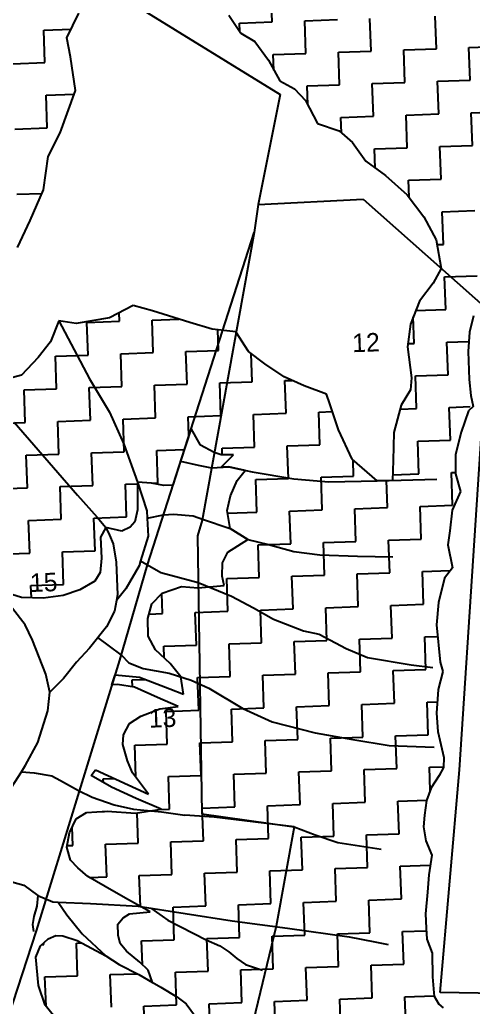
# Model space of a CAD drawing. Header units: metres. Extents: x 267220 to 268866, y 2134324 to 2136627.
# Drawn here: x 268185.8 to 268396.2, y 2135237.1 to 2135695.4 of the extents above; entities that cross this region are included whole.
import ezdxf

# ---------------------------------------------------------------- set-up
doc = ezdxf.new("R2010")
doc.units = ezdxf.units.M
for name, color, linetype in [('LINE_WATER', 4, 'Continuous'), ('POLY_HATCH', 12, 'Continuous'), ('POLY_PARCEL', 6, 'Continuous'), ('TEXT_PARCEL', 7, 'Continuous')]:
    doc.layers.add(name, color=color, linetype=linetype)
doc.styles.add('TEXT_MAP', font='')
doc.styles.get('TEXT_MAP').set_extended_font_data('Kruti Dev 050')

msp = doc.modelspace()

# ---------------------------------------------------------------- linework, layer by layer
at = {"layer": 'LINE_WATER'}
for p, q in [((268203.93, 2135555.72), (268218.07, 2135528.75)), ((268218.07, 2135528.75), (268227.48, 2135513.19)), ((268227.48, 2135513.19), (268234.14, 2135498.44)), ((268183.15, 2135508.58), (268212.52, 2135474.67)), ((268234.14, 2135498.44), (268240.46, 2135480.73)), ((268260.45, 2135490.53), (268268.52, 2135488.69)), ((268268.52, 2135488.69), (268274.78, 2135487.42)), ((268274.78, 2135487.42), (268282.74, 2135487.88)), ((268282.74, 2135487.88), (268287.73, 2135486.74)), ((268287.73, 2135486.74), (268293.71, 2135485.64)), ((268293.71, 2135485.64), (268312.96, 2135482.37)), ((268240.46, 2135480.73), (268244.79, 2135467.49)), ((268312.96, 2135482.37), (268329.18, 2135480.97)), ((268329.18, 2135480.97), (268351.6, 2135481.44)), ((268351.6, 2135481.44), (268379.3, 2135482.1)), ((268212.52, 2135474.67), (268221.78, 2135464.48)), ((268244.79, 2135467.49), (268244.98, 2135464.09)), ((268244.98, 2135464.09), (268252.49, 2135465.65)), ((268252.49, 2135465.65), (268257.07, 2135465.89)), ((268257.07, 2135465.89), (268266.19, 2135465.09)), ((268266.19, 2135465.09), (268270.63, 2135463.61)), ((268221.78, 2135464.48), (268225.65, 2135459.73)), ((268244.98, 2135464.09), (268245.44, 2135455.71)), ((268270.63, 2135463.61), (268283.43, 2135459.34)), ((268225.65, 2135459.73), (268227.41, 2135456.24)), ((268227.41, 2135456.24), (268229.18, 2135452.15)), ((268245.44, 2135455.71), (268241.88, 2135444.26)), ((268283.43, 2135459.34), (268291.57, 2135454.19)), ((268229.18, 2135452.15), (268230.53, 2135443.61)), ((268291.57, 2135454.19), (268301.19, 2135451.8)), ((268301.19, 2135451.8), (268312.9, 2135448.59)), ((268312.9, 2135448.59), (268324.99, 2135446.98)), ((268324.99, 2135446.98), (268342.5, 2135446.47)), ((268342.5, 2135446.47), (268358.87, 2135446.15)), ((268230.53, 2135443.61), (268231.07, 2135428.44)), ((268241.16, 2135441.93), (268234.95, 2135431.26)), ((268241.88, 2135444.26), (268241.16, 2135441.93)), ((268241.88, 2135444.26), (268251.22, 2135438.89)), ((268251.22, 2135438.89), (268268.58, 2135434.26)), ((268268.58, 2135434.26), (268284.11, 2135427.81)), ((268234.95, 2135431.26), (268230.61, 2135425.9)), ((268231.07, 2135428.44), (268230.61, 2135425.9)), ((268230.61, 2135425.9), (268229.71, 2135420.84)), ((268284.11, 2135427.81), (268294.29, 2135422.49)), ((268188.24, 2135414.53), (268182.34, 2135422.17)), ((268229.71, 2135420.84), (268225.97, 2135413.6)), ((268294.29, 2135422.49), (268303.57, 2135417.15)), ((268191.76, 2135407.4), (268188.24, 2135414.53)), ((268303.57, 2135417.15), (268317.39, 2135411.74)), ((268225.97, 2135413.6), (268218.17, 2135403.69)), ((268317.39, 2135411.74), (268324.72, 2135410.19)), ((268324.72, 2135410.19), (268337.22, 2135403.59)), ((268197.81, 2135391.69), (268191.76, 2135407.4)), ((268232.87, 2135400.58), (268222.07, 2135408.64)), ((268218.17, 2135403.69), (268212.17, 2135397.25)), ((268232.87, 2135400.58), (268236.36, 2135396.94)), ((268337.22, 2135403.59), (268347.14, 2135399.41)), ((268212.17, 2135397.25), (268206.15, 2135389.71)), ((268236.36, 2135396.94), (268243.04, 2135394.23)), ((268347.14, 2135399.41), (268367.48, 2135396.05)), ((268367.48, 2135396.05), (268377.52, 2135394.82)), ((268199.74, 2135383.32), (268197.81, 2135391.69)), ((268243.04, 2135394.23), (268255.16, 2135392.16)), ((268255.16, 2135392.16), (268265.27, 2135388.89)), ((268206.15, 2135389.71), (268199.74, 2135383.32)), ((268265.27, 2135388.89), (268273.58, 2135385.1)), ((268198.86, 2135374.69), (268199.74, 2135383.32)), ((268273.58, 2135385.1), (268289.37, 2135375.68)), ((268194.2, 2135360.01), (268198.86, 2135374.69)), ((268289.37, 2135375.68), (268302.99, 2135369.58)), ((268302.99, 2135369.58), (268322.94, 2135364.39)), ((268322.94, 2135364.39), (268340.31, 2135361.38)), ((268188.5, 2135349.36), (268194.2, 2135360.01)), ((268340.31, 2135361.38), (268357.22, 2135358.57)), ((268357.22, 2135358.57), (268378.15, 2135357.73)), ((268175.43, 2135329.34), (268186.53, 2135346.34)), ((268186.53, 2135346.34), (268188.5, 2135349.36)), ((268186.53, 2135346.34), (268192.48, 2135345.8)), ((268192.48, 2135345.8), (268200.7, 2135344.51)), ((268200.7, 2135344.51), (268204.64, 2135342.38)), ((268204.64, 2135342.38), (268213.01, 2135337.68)), ((268213.01, 2135337.68), (268219.46, 2135334.51)), ((268219.46, 2135334.51), (268229.58, 2135331.01)), ((268229.58, 2135331.01), (268238.51, 2135329.06)), ((268238.51, 2135329.06), (268251.51, 2135327.71)), ((268251.51, 2135327.71), (268262.46, 2135326.28)), ((268275.98, 2135325.3), (268262.46, 2135326.28)), ((268313.06, 2135320.78), (268275.98, 2135325.3)), ((268313.06, 2135320.78), (268322.84, 2135317.08)), ((268322.84, 2135317.08), (268333.41, 2135313.6)), ((268333.41, 2135313.6), (268353.52, 2135310.46)), ((268178.22, 2135296.29), (268187.63, 2135293.68)), ((268187.63, 2135293.68), (268194.16, 2135288.92)), ((268194.16, 2135288.92), (268193.71, 2135283.91)), ((268194.16, 2135288.92), (268201.08, 2135285.99)), ((268201.08, 2135285.99), (268203.61, 2135285.88)), ((268203.61, 2135285.88), (268218.6, 2135285.25)), ((268203.61, 2135285.88), (268207.68, 2135279.96)), ((268193.71, 2135283.91), (268192.24, 2135279.18)), ((268218.6, 2135285.25), (268240.68, 2135284)), ((268240.68, 2135284), (268284.31, 2135277.15)), ((268246.68, 2135283.05), (268254.48, 2135277.54)), ((268192.24, 2135279.18), (268191.67, 2135275.41)), ((268207.68, 2135279.96), (268214.79, 2135271.08)), ((268254.48, 2135277.54), (268272.32, 2135268.33)), ((268284.31, 2135277.15), (268310.11, 2135273.76)), ((268191.67, 2135275.41), (268192.19, 2135272.17)), ((268310.11, 2135273.76), (268338.65, 2135269.79)), ((268214.79, 2135271.08), (268225.7, 2135260.93)), ((268272.32, 2135268.33), (268278.62, 2135265.63)), ((268338.65, 2135269.79), (268350.54, 2135267.49)), ((268350.54, 2135267.49), (268356.72, 2135266.23)), ((268278.62, 2135265.63), (268282.74, 2135262.86)), ((268225.7, 2135260.93), (268231.93, 2135256.94)), ((268282.74, 2135262.86), (268286.5, 2135259.71)), ((268286.5, 2135259.71), (268290.61, 2135256.94)), ((268231.93, 2135256.94), (268241, 2135252.34)), ((268290.61, 2135256.94), (268298.37, 2135254.3)), ((268241, 2135252.34), (268251.29, 2135246.39)), ((268251.29, 2135246.39), (268258.71, 2135241.97)), ((268258.71, 2135241.97), (268263.05, 2135238.61)), ((268263.05, 2135238.61), (268268.97, 2135230.39))]:
    msp.add_line(p, q, dxfattribs=at)
at = {"layer": 'POLY_HATCH', "linetype": 'Continuous'}
for p, q in [((268302.89, 2135694.4), (268302.35, 2135709.54)), ((268287.75, 2135693.86), (268302.89, 2135694.4)), ((268287.89, 2135690), (268287.75, 2135693.86)), ((268318.02, 2135694.95), (268333.16, 2135695.49)), ((268318.56, 2135679.81), (268318.02, 2135694.95)), ((268348.84, 2135680.89), (268348.3, 2135696.03)), ((268379.11, 2135681.97), (268378.57, 2135697.11)), ((268196.93, 2135690.62), (268209.58, 2135691.07)), ((268197.47, 2135675.48), (268196.93, 2135690.62)), ((268333.7, 2135680.35), (268348.84, 2135680.89)), ((268334.24, 2135665.21), (268333.7, 2135680.35)), ((268363.97, 2135681.43), (268379.11, 2135681.97)), ((268364.52, 2135666.3), (268363.97, 2135681.43)), ((268394.25, 2135682.51), (268409.38, 2135683.05)), ((268394.79, 2135667.38), (268394.25, 2135682.51)), ((268182.34, 2135674.94), (268197.47, 2135675.48)), ((268303.43, 2135679.27), (268318.56, 2135679.81)), ((268303.69, 2135672.06), (268303.43, 2135679.27)), ((268349.38, 2135665.75), (268364.52, 2135666.3)), ((268379.65, 2135666.84), (268394.79, 2135667.38)), ((268380.19, 2135651.7), (268379.65, 2135666.84)), ((268319.11, 2135664.67), (268334.24, 2135665.21)), ((268319.42, 2135655.96), (268319.11, 2135664.67)), ((268349.92, 2135650.62), (268349.38, 2135665.75)), ((268198.01, 2135660.34), (268211.01, 2135660.81)), ((268198.55, 2135645.21), (268198.01, 2135660.34)), ((268395.33, 2135652.24), (268410.47, 2135652.78)), ((268334.78, 2135650.08), (268349.92, 2135650.62)), ((268335.04, 2135642.84), (268334.78, 2135650.08)), ((268365.06, 2135651.16), (268380.19, 2135651.7)), ((268365.6, 2135636.02), (268365.06, 2135651.16)), ((268395.87, 2135637.1), (268395.33, 2135652.24)), ((268183.42, 2135644.67), (268198.55, 2135645.21)), ((268350.46, 2135635.48), (268365.6, 2135636.02)), ((268350.78, 2135626.58), (268350.46, 2135635.48)), ((268380.73, 2135636.56), (268395.87, 2135637.1)), ((268381.27, 2135621.43), (268380.73, 2135636.56)), ((268366.14, 2135620.89), (268381.27, 2135621.43)), ((268366.42, 2135613.1), (268366.14, 2135620.89)), ((268184.5, 2135614.39), (268196.02, 2135614.81)), ((268381.82, 2135606.29), (268396.95, 2135606.83)), ((268382.36, 2135591.15), (268381.82, 2135606.29)), ((268379.4, 2135591.05), (268382.36, 2135591.15)), ((268382.9, 2135576.02), (268398.03, 2135576.56)), ((268383.44, 2135560.88), (268382.9, 2135576.02)), ((268369.5, 2135560.38), (268383.44, 2135560.88)), ((268232.07, 2135555.47), (268231.93, 2135559.38)), ((268247.21, 2135556.01), (268259.59, 2135556.45)), ((268368.84, 2135545.2), (268368.4, 2135557.57)), ((268216.94, 2135554.93), (268232.07, 2135555.47)), ((268217.48, 2135539.79), (268216.94, 2135554.93)), ((268247.75, 2135540.88), (268247.21, 2135556.01)), ((268278.02, 2135541.96), (268277.68, 2135551.46)), ((268365.88, 2135545.1), (268368.84, 2135545.2)), ((268383.98, 2135545.74), (268394.2, 2135546.11)), ((268384.52, 2135530.61), (268383.98, 2135545.74)), ((268202.34, 2135539.25), (268217.48, 2135539.79)), ((268202.88, 2135524.12), (268202.34, 2135539.25)), ((268232.61, 2135540.33), (268247.75, 2135540.88)), ((268233.16, 2135525.2), (268232.61, 2135540.33)), ((268262.89, 2135541.42), (268278.02, 2135541.96)), ((268263.43, 2135526.28), (268262.89, 2135541.42)), ((268293.7, 2135527.36), (268293.23, 2135540.46)), ((268369.38, 2135530.07), (268384.52, 2135530.61)), ((268369.92, 2135514.93), (268369.38, 2135530.07)), ((268218.02, 2135524.66), (268233.16, 2135525.2)), ((268218.56, 2135509.52), (268218.02, 2135524.66)), ((268248.29, 2135525.74), (268263.43, 2135526.28)), ((268248.83, 2135510.6), (268248.29, 2135525.74)), ((268278.56, 2135526.82), (268293.7, 2135527.36)), ((268279.11, 2135511.68), (268278.56, 2135526.82)), ((268308.84, 2135527.9), (268312.27, 2135528.03)), ((268309.38, 2135512.77), (268308.84, 2135527.9)), ((268187.75, 2135523.58), (268202.88, 2135524.12)), ((268188.29, 2135508.44), (268187.75, 2135523.58)), ((268385.06, 2135515.47), (268394.78, 2135515.82)), ((268385.6, 2135500.33), (268385.06, 2135515.47)), ((268233.7, 2135510.06), (268248.83, 2135510.6)), ((268263.97, 2135511.14), (268279.11, 2135511.68)), ((268264.28, 2135502.49), (268263.97, 2135511.14)), ((268294.24, 2135512.23), (268309.38, 2135512.77)), ((268294.78, 2135497.09), (268294.24, 2135512.23)), ((268324.52, 2135513.31), (268330.88, 2135513.53)), ((268325.06, 2135498.17), (268324.52, 2135513.31)), ((268362.27, 2135514.66), (268369.92, 2135514.93)), ((268173.15, 2135507.9), (268188.29, 2135508.44)), ((268203.42, 2135508.98), (268218.56, 2135509.52)), ((268203.96, 2135493.84), (268203.42, 2135508.98)), ((268234.24, 2135494.92), (268233.7, 2135510.06)), ((268279.65, 2135496.55), (268294.78, 2135497.09)), ((268309.92, 2135497.63), (268325.06, 2135498.17)), ((268310.46, 2135482.49), (268309.92, 2135497.63)), ((268370.47, 2135499.79), (268385.6, 2135500.33)), ((268371.01, 2135484.66), (268370.47, 2135499.79)), ((268188.83, 2135493.3), (268203.96, 2135493.84)), ((268189.37, 2135478.17), (268188.83, 2135493.3)), ((268219.1, 2135494.38), (268234.24, 2135494.92)), ((268219.64, 2135479.25), (268219.1, 2135494.38)), ((268249.37, 2135495.47), (268262.18, 2135495.92)), ((268249.91, 2135480.33), (268249.37, 2135495.47)), ((268279.75, 2135493.52), (268279.65, 2135496.55)), ((268340.73, 2135483.58), (268340.46, 2135491.21)), ((268325.6, 2135483.03), (268340.73, 2135483.58)), ((268326.14, 2135467.9), (268325.6, 2135483.03)), ((268358.85, 2135484.22), (268371.01, 2135484.66)), ((268386.14, 2135485.2), (268388.02, 2135485.27)), ((268386.68, 2135470.06), (268386.14, 2135485.2)), ((268204.51, 2135478.71), (268219.64, 2135479.25)), ((268205.05, 2135463.57), (268204.51, 2135478.71)), ((268234.78, 2135479.79), (268240.46, 2135479.99)), ((268235.32, 2135464.65), (268234.78, 2135479.79)), ((268247.52, 2135480.24), (268249.91, 2135480.33)), ((268295.32, 2135481.95), (268310.46, 2135482.49)), ((268295.87, 2135466.82), (268295.32, 2135481.95)), ((268356.41, 2135468.98), (268355.96, 2135481.54)), ((268174.23, 2135477.62), (268189.37, 2135478.17)), ((268371.55, 2135469.52), (268386.68, 2135470.06)), ((268372.09, 2135454.38), (268371.55, 2135469.52)), ((268220.18, 2135464.11), (268235.32, 2135464.65)), ((268282.26, 2135466.33), (268295.87, 2135466.82)), ((268311, 2135467.36), (268326.14, 2135467.9)), ((268311.54, 2135452.22), (268311, 2135467.36)), ((268341.27, 2135468.44), (268356.41, 2135468.98)), ((268341.82, 2135453.3), (268341.27, 2135468.44)), ((268189.91, 2135463.03), (268205.05, 2135463.57)), ((268190.45, 2135447.89), (268189.91, 2135463.03)), ((268220.72, 2135448.97), (268220.18, 2135464.11)), ((268296.41, 2135451.68), (268311.54, 2135452.22)), ((268296.95, 2135436.54), (268296.41, 2135451.68)), ((268326.68, 2135452.76), (268341.82, 2135453.3)), ((268327.22, 2135437.62), (268326.68, 2135452.76)), ((268356.95, 2135453.84), (268372.09, 2135454.38)), ((268357.49, 2135438.71), (268356.95, 2135453.84)), ((268175.31, 2135447.35), (268190.45, 2135447.89)), ((268205.59, 2135448.43), (268220.72, 2135448.97)), ((268206.13, 2135433.3), (268205.59, 2135448.43)), ((268312.08, 2135437.08), (268327.22, 2135437.62)), ((268312.62, 2135421.95), (268312.08, 2135437.08)), ((268342.36, 2135438.17), (268357.49, 2135438.71)), ((268342.9, 2135423.03), (268342.36, 2135438.17)), ((268372.63, 2135439.25), (268385.59, 2135439.71)), ((268373.17, 2135424.11), (268372.63, 2135439.25)), ((268190.99, 2135432.76), (268206.13, 2135433.3)), ((268191.19, 2135427.09), (268190.99, 2135432.76)), ((268281.81, 2135436), (268296.95, 2135436.54)), ((268282.35, 2135420.87), (268281.81, 2135436)), ((268252.08, 2135419.78), (268251.75, 2135429.07)), ((268358.03, 2135423.57), (268373.17, 2135424.11)), ((268358.57, 2135408.43), (268358.03, 2135423.57)), ((268245.84, 2135419.56), (268252.08, 2135419.78)), ((268267.21, 2135420.32), (268282.35, 2135420.87)), ((268267.76, 2135405.19), (268267.21, 2135420.32)), ((268297.49, 2135421.41), (268312.62, 2135421.95)), ((268298.03, 2135406.27), (268297.49, 2135421.41)), ((268327.76, 2135422.49), (268342.9, 2135423.03)), ((268328.3, 2135407.35), (268327.76, 2135422.49)), ((268252.62, 2135404.65), (268267.76, 2135405.19)), ((268282.89, 2135405.73), (268298.03, 2135406.27)), ((268283.43, 2135390.59), (268282.89, 2135405.73)), ((268313.17, 2135406.81), (268328.3, 2135407.35)), ((268313.71, 2135391.67), (268313.17, 2135406.81)), ((268343.44, 2135407.89), (268358.57, 2135408.43)), ((268343.98, 2135392.76), (268343.44, 2135407.89)), ((268373.71, 2135408.97), (268379.69, 2135409.19)), ((268374.25, 2135393.84), (268373.71, 2135408.97)), ((268252.81, 2135399.21), (268252.62, 2135404.65)), ((268298.57, 2135391.13), (268313.71, 2135391.67)), ((268328.84, 2135392.22), (268343.98, 2135392.76)), ((268329.38, 2135377.08), (268328.84, 2135392.22)), ((268359.12, 2135393.3), (268374.25, 2135393.84)), ((268359.66, 2135378.16), (268359.12, 2135393.3)), ((268238.02, 2135388.97), (268244.11, 2135389.19)), ((268238.14, 2135385.74), (268238.02, 2135388.97)), ((268268.3, 2135390.05), (268283.43, 2135390.59)), ((268268.84, 2135374.91), (268268.3, 2135390.05)), ((268299.11, 2135376), (268298.57, 2135391.13)), ((268344.52, 2135377.62), (268359.66, 2135378.16)), ((268345.06, 2135362.48), (268344.52, 2135377.62)), ((268374.79, 2135378.7), (268379.56, 2135378.87)), ((268375.33, 2135363.56), (268374.79, 2135378.7)), ((268253.7, 2135374.37), (268268.84, 2135374.91)), ((268254.24, 2135359.24), (268253.7, 2135374.37)), ((268283.97, 2135375.46), (268299.11, 2135376)), ((268284.52, 2135360.32), (268283.97, 2135375.46)), ((268314.25, 2135376.54), (268329.38, 2135377.08)), ((268314.79, 2135361.4), (268314.25, 2135376.54)), ((268239.11, 2135358.7), (268254.24, 2135359.24)), ((268269.38, 2135359.78), (268284.52, 2135360.32)), ((268269.92, 2135344.64), (268269.38, 2135359.78)), ((268299.65, 2135360.86), (268314.79, 2135361.4)), ((268300.19, 2135345.72), (268299.65, 2135360.86)), ((268329.92, 2135361.94), (268345.06, 2135362.48)), ((268330.47, 2135346.81), (268329.92, 2135361.94)), ((268360.2, 2135363.02), (268375.33, 2135363.56)), ((268360.74, 2135347.89), (268360.2, 2135363.02)), ((268239.63, 2135343.94), (268239.11, 2135358.7)), ((268285.06, 2135345.18), (268300.19, 2135345.72)), ((268315.33, 2135346.26), (268330.47, 2135346.81)), ((268315.87, 2135331.13), (268315.33, 2135346.26)), ((268345.6, 2135347.35), (268360.74, 2135347.89)), ((268346.14, 2135332.21), (268345.6, 2135347.35)), ((268375.88, 2135348.43), (268382.41, 2135348.66)), ((268376.26, 2135337.62), (268375.88, 2135348.43)), ((268224.51, 2135343.02), (268229.72, 2135343.21)), ((268224.57, 2135341.38), (268224.51, 2135343.02)), ((268254.78, 2135344.1), (268269.92, 2135344.64)), ((268255.32, 2135328.96), (268254.78, 2135344.1)), ((268285.6, 2135330.05), (268285.06, 2135345.18)), ((268331.01, 2135331.67), (268346.14, 2135332.21)), ((268331.55, 2135316.53), (268331.01, 2135331.67)), ((268361.28, 2135332.75), (268374.65, 2135333.23)), ((268361.82, 2135317.61), (268361.28, 2135332.75)), ((268221.51, 2135327.76), (268225.05, 2135327.88)), ((268225.05, 2135327.88), (268225.05, 2135327.96)), ((268240.73, 2135313.29), (268240.23, 2135327.33)), ((268250.41, 2135328.79), (268255.32, 2135328.96)), ((268270.46, 2135329.51), (268285.6, 2135330.05)), ((268271, 2135314.37), (268270.46, 2135329.51)), ((268300.73, 2135330.59), (268315.87, 2135331.13)), ((268301.27, 2135315.45), (268300.73, 2135330.59)), ((268210.46, 2135312.2), (268210.15, 2135320.66)), ((268255.87, 2135313.83), (268271, 2135314.37)), ((268256.41, 2135298.69), (268255.87, 2135313.83)), ((268286.14, 2135314.91), (268301.27, 2135315.45)), ((268286.68, 2135299.77), (268286.14, 2135314.91)), ((268316.41, 2135315.99), (268331.55, 2135316.53)), ((268316.95, 2135300.86), (268316.41, 2135315.99)), ((268346.68, 2135317.07), (268361.82, 2135317.61)), ((268347.23, 2135301.94), (268346.68, 2135317.07)), ((268207.82, 2135312.11), (268210.46, 2135312.2)), ((268225.59, 2135312.75), (268240.73, 2135313.29)), ((268226.13, 2135297.61), (268225.59, 2135312.75)), ((268271.54, 2135299.23), (268286.68, 2135299.77)), ((268301.82, 2135300.31), (268316.95, 2135300.86)), ((268302.36, 2135285.18), (268301.82, 2135300.31)), ((268332.09, 2135301.4), (268347.23, 2135301.94)), ((268332.63, 2135286.26), (268332.09, 2135301.4)), ((268362.36, 2135302.48), (268376.27, 2135302.98)), ((268362.9, 2135287.34), (268362.36, 2135302.48)), ((268218.07, 2135297.32), (268226.13, 2135297.61)), ((268241.27, 2135298.15), (268256.41, 2135298.69)), ((268241.78, 2135283.85), (268241.27, 2135298.15)), ((268272.08, 2135284.1), (268271.54, 2135299.23)), ((268317.49, 2135285.72), (268332.63, 2135286.26)), ((268347.77, 2135286.8), (268362.9, 2135287.34)), ((268348.31, 2135271.66), (268347.77, 2135286.8)), ((268256.95, 2135283.55), (268272.08, 2135284.1)), ((268257.49, 2135268.42), (268256.95, 2135283.55)), ((268287.22, 2135284.64), (268302.36, 2135285.18)), ((268287.76, 2135269.5), (268287.22, 2135284.64)), ((268318.03, 2135270.58), (268317.49, 2135285.72)), ((268363.44, 2135272.2), (268374.43, 2135272.6)), ((268363.98, 2135257.07), (268363.44, 2135272.2)), ((268242.35, 2135267.88), (268257.49, 2135268.42)), ((268242.74, 2135256.96), (268242.35, 2135267.88)), ((268272.62, 2135268.96), (268287.76, 2135269.5)), ((268273.17, 2135253.82), (268272.62, 2135268.96)), ((268302.9, 2135270.04), (268318.03, 2135270.58)), ((268303.44, 2135254.9), (268302.9, 2135270.04)), ((268333.17, 2135271.12), (268348.31, 2135271.66)), ((268333.71, 2135255.99), (268333.17, 2135271.12)), ((268196.09, 2135266.22), (268196.94, 2135266.25)), ((268196.94, 2135266.25), (268196.92, 2135267.01)), ((268212.08, 2135266.8), (268214.65, 2135266.89)), ((268212.62, 2135251.66), (268212.08, 2135266.8)), ((268258.03, 2135253.28), (268273.17, 2135253.82)), ((268288.3, 2135254.36), (268303.44, 2135254.9)), ((268288.84, 2135239.23), (268288.3, 2135254.36)), ((268318.58, 2135255.45), (268333.71, 2135255.99)), ((268319.12, 2135240.31), (268318.58, 2135255.45)), ((268348.85, 2135256.53), (268363.98, 2135257.07)), ((268349.39, 2135241.39), (268348.85, 2135256.53)), ((268197.48, 2135251.12), (268212.62, 2135251.66)), ((268197.97, 2135237.57), (268197.48, 2135251.12)), ((268227.76, 2135252.2), (268240.4, 2135252.65)), ((268228.3, 2135237.06), (268227.76, 2135252.2)), ((268258.57, 2135238.15), (268258.03, 2135253.28)), ((268303.98, 2135239.77), (268319.12, 2135240.31)), ((268334.25, 2135240.85), (268349.39, 2135241.39)), ((268334.79, 2135225.71), (268334.25, 2135240.85)), ((268364.53, 2135241.93), (268378.02, 2135242.41)), ((268365.07, 2135226.8), (268364.53, 2135241.93)), ((268243.43, 2135237.6), (268258.57, 2135238.15)), ((268243.97, 2135222.47), (268243.43, 2135237.6)), ((268273.71, 2135238.69), (268288.84, 2135239.23)), ((268274.25, 2135223.55), (268273.71, 2135238.69)), ((268304.52, 2135224.63), (268303.98, 2135239.77))]:
    msp.add_line(p, q, dxfattribs=at)
at = {"layer": 'POLY_HATCH'}
for p, q in [((268207.59, 2135686.98), (268213.16, 2135698.42)), ((268282.84, 2135697.46), (268288.41, 2135689.23)), ((268288.41, 2135689.23), (268294.88, 2135685.24)), ((268209.31, 2135678.26), (268207.59, 2135686.98)), ((268294.88, 2135685.24), (268301.16, 2135676.68)), ((268211.63, 2135662.53), (268209.31, 2135678.26)), ((268301.16, 2135676.68), (268306.43, 2135667.03)), ((268306.43, 2135667.03), (268313.23, 2135663.41)), ((268204.59, 2135642.96), (268211.63, 2135662.53)), ((268313.23, 2135663.41), (268318.35, 2135657.97)), ((268318.35, 2135657.97), (268324.01, 2135647.28)), ((268324.01, 2135647.28), (268333.97, 2135643.78)), ((268333.97, 2135643.78), (268340.14, 2135638.38)), ((268199.01, 2135631.87), (268204.59, 2135642.96)), ((268340.14, 2135638.38), (268346.42, 2135629.82)), ((268196.75, 2135616.5), (268199.01, 2135631.87)), ((268346.42, 2135629.82), (268355.45, 2135623.11)), ((268355.45, 2135623.11), (268365.61, 2135614.16)), ((268190.58, 2135602.23), (268196.75, 2135616.5)), ((268365.61, 2135614.16), (268373.36, 2135603.9)), ((268184.7, 2135589.72), (268190.58, 2135602.23)), ((268373.36, 2135603.9), (268379.02, 2135593.21)), ((268379.02, 2135593.21), (268381.36, 2135580.02)), ((268381.36, 2135580.02), (268377.63, 2135573.14)), ((268377.63, 2135573.14), (268371.24, 2135564.83)), ((268238.44, 2135562.72), (268227.4, 2135557.05)), ((268247.32, 2135560.22), (268238.44, 2135562.72)), ((268371.24, 2135564.83), (268367.06, 2135554.14)), ((268227.4, 2135557.05), (268212.02, 2135554.39)), ((268264.74, 2135554.87), (268247.32, 2135560.22)), ((268396.34, 2135558.04), (268394.46, 2135550.47)), ((268203.93, 2135555.72), (268200.03, 2135545.88)), ((268212.02, 2135554.39), (268203.93, 2135555.72)), ((268275.04, 2135551.73), (268264.74, 2135554.87)), ((268285.99, 2135550.61), (268275.04, 2135551.73)), ((268367.06, 2135554.14), (268365.68, 2135543.55)), ((268291.93, 2135541.44), (268285.99, 2135550.61)), ((268394.46, 2135550.47), (268393.93, 2135541.45)), ((268200.03, 2135545.88), (268194.31, 2135538.65)), ((268365.68, 2135543.55), (268367.6, 2135529.21)), ((268194.31, 2135538.65), (268186.52, 2135530.47)), ((268299.52, 2135535.74), (268291.93, 2135541.44)), ((268393.93, 2135541.45), (268394.39, 2135528.4)), ((268308.52, 2135529.73), (268299.52, 2135535.74)), ((268186.52, 2135530.47), (268176.07, 2135527.64)), ((268317.81, 2135525.5), (268308.52, 2135529.73)), ((268367.6, 2135529.21), (268367.09, 2135523.57)), ((268328.14, 2135521.65), (268317.81, 2135525.5)), ((268394.39, 2135528.4), (268395.09, 2135520.93)), ((268329.71, 2135517.14), (268328.14, 2135521.65)), ((268367.09, 2135523.57), (268362.78, 2135516.57)), ((268395.09, 2135520.93), (268396.13, 2135515.82)), ((268333.66, 2135504.99), (268329.71, 2135517.14)), ((268362.78, 2135516.57), (268359.36, 2135503.8)), ((268396.13, 2135515.82), (268394.06, 2135513.82)), ((268394.06, 2135513.82), (268390.55, 2135504.05)), ((268265.3, 2135505.67), (268260.45, 2135490.53)), ((268269.6, 2135497.89), (268265.3, 2135505.67)), ((268340.12, 2135491.51), (268333.66, 2135504.99)), ((268359.36, 2135503.8), (268359.13, 2135490.79)), ((268390.55, 2135504.05), (268387.92, 2135493.67)), ((268276.04, 2135494.52), (268269.6, 2135497.89)), ((268279.19, 2135493.52), (268276.04, 2135494.52)), ((268284.98, 2135493.51), (268279.19, 2135493.52)), ((268279.19, 2135487.68), (268284.98, 2135493.51)), ((268387.92, 2135493.67), (268388.03, 2135484.57)), ((268260.45, 2135490.53), (268256.88, 2135479.39)), ((268282.74, 2135487.88), (268279.19, 2135487.68)), ((268290.39, 2135486.25), (268282.74, 2135487.88)), ((268351.6, 2135481.44), (268340.12, 2135491.51)), ((268359.13, 2135490.79), (268358.74, 2135481.61)), ((268286.69, 2135481.47), (268290.39, 2135486.25)), ((268388.03, 2135484.57), (268390.25, 2135476.51)), ((268240.46, 2135480.73), (268240.44, 2135467.92)), ((268246.86, 2135480.37), (268240.46, 2135480.73)), ((268252.69, 2135479.29), (268246.86, 2135480.37)), ((268256.88, 2135479.39), (268252.69, 2135479.29)), ((268283.51, 2135474.5), (268286.69, 2135481.47)), ((268358.74, 2135481.61), (268351.6, 2135481.44)), ((268282.04, 2135467.59), (268283.51, 2135474.5)), ((268390.25, 2135476.51), (268386.48, 2135467.8)), ((268240.44, 2135467.92), (268239.14, 2135462.31)), ((268283.43, 2135459.34), (268282.04, 2135467.59)), ((268386.48, 2135467.8), (268385.33, 2135458.12)), ((268239.14, 2135462.31), (268237.09, 2135459.88)), ((268225.65, 2135459.73), (268223.32, 2135455.31)), ((268233.08, 2135458.02), (268225.65, 2135459.73)), ((268237.09, 2135459.88), (268233.08, 2135458.02)), ((268291.57, 2135454.19), (268283.43, 2135459.34)), ((268385.33, 2135458.12), (268384.49, 2135451.66)), ((268223.32, 2135455.31), (268223.67, 2135445.47)), ((268282.3, 2135448.31), (268291.57, 2135454.19)), ((268384.49, 2135451.66), (268386.58, 2135441.02)), ((268279.91, 2135443.3), (268282.3, 2135448.31)), ((268223.67, 2135445.47), (268223.05, 2135438.8)), ((268279.71, 2135437.08), (268279.91, 2135443.3)), ((268223.05, 2135438.8), (268220.62, 2135434.86)), ((268280.71, 2135432.83), (268279.71, 2135437.08)), ((268386.58, 2135441.02), (268382.9, 2135436.18)), ((268220.62, 2135434.86), (268213.69, 2135430.76)), ((268268.62, 2135431.76), (268280.71, 2135432.83)), ((268382.9, 2135436.18), (268380.08, 2135424.93)), ((268186.59, 2135427.22), (268175.99, 2135430.43)), ((268205.85, 2135428.12), (268196.67, 2135426.93)), ((268213.69, 2135430.76), (268205.85, 2135428.12)), ((268247.15, 2135424.35), (268251.9, 2135429.23)), ((268251.9, 2135429.23), (268260.8, 2135432.33)), ((268260.8, 2135432.33), (268268.62, 2135431.76)), ((268196.67, 2135426.93), (268186.59, 2135427.22)), ((268245.25, 2135417.42), (268247.15, 2135424.35)), ((268380.08, 2135424.93), (268379.17, 2135414.51)), ((268245.33, 2135409.28), (268245.25, 2135417.42)), ((268379.17, 2135414.51), (268380.86, 2135397.21)), ((268248.77, 2135402.98), (268245.33, 2135409.28)), ((268255.64, 2135396.58), (268248.77, 2135402.98)), ((268260.57, 2135390.41), (268255.64, 2135396.58)), ((268380.86, 2135397.21), (268382.08, 2135392.97)), ((268228.54, 2135386.71), (268230.01, 2135391.35)), ((268230.01, 2135391.35), (268241.29, 2135390.28)), ((268382.08, 2135392.97), (268380.03, 2135384.54)), ((268231.13, 2135386.81), (268228.54, 2135386.71)), ((268239.1, 2135385.59), (268231.13, 2135386.81)), ((268241.29, 2135390.28), (268255.42, 2135384.79)), ((268261.72, 2135382.44), (268260.57, 2135390.41)), ((268249.78, 2135380.83), (268239.1, 2135385.59)), ((268255.42, 2135384.79), (268261.72, 2135382.44)), ((268380.03, 2135384.54), (268379.13, 2135373.58)), ((268259.36, 2135376.68), (268249.78, 2135380.83)), ((268241.94, 2135372.2), (268250.82, 2135375.51)), ((268250.82, 2135375.51), (268259.36, 2135376.68)), ((268379.13, 2135373.58), (268379.87, 2135365.04)), ((268233.89, 2135363.55), (268236.7, 2135368.8)), ((268236.7, 2135368.8), (268241.94, 2135372.2)), ((268379.87, 2135365.04), (268382.66, 2135352.93)), ((268233.62, 2135359.04), (268233.89, 2135363.55)), ((268235.82, 2135351.41), (268233.62, 2135359.04)), ((268238.16, 2135345.92), (268235.82, 2135351.41)), ((268382.66, 2135352.93), (268382.39, 2135348.31)), ((268218.91, 2135344.59), (268220.96, 2135347.24)), ((268220.96, 2135347.24), (268245.59, 2135335.9)), ((268245.59, 2135335.9), (268238.16, 2135345.92)), ((268382.39, 2135348.31), (268380.38, 2135344.6)), ((268228.32, 2135339.25), (268218.91, 2135344.59)), ((268380.38, 2135344.6), (268376.73, 2135338.89)), ((268239.88, 2135333.88), (268228.32, 2135339.25)), ((268376.73, 2135338.89), (268374.58, 2135333.03)), ((268251.42, 2135328.93), (268239.88, 2135333.88)), ((268374.58, 2135333.03), (268373.54, 2135326.14)), ((268211.91, 2135324.52), (268216.74, 2135327.48)), ((268216.74, 2135327.48), (268226.37, 2135328.04)), ((268226.37, 2135328.04), (268239.47, 2135327.22)), ((268239.47, 2135327.22), (268251.42, 2135328.93)), ((268208.93, 2135317.99), (268211.91, 2135324.52)), ((268373.54, 2135326.14), (268373.09, 2135320.77)), ((268207.67, 2135311.3), (268208.93, 2135317.99)), ((268373.09, 2135320.77), (268374.17, 2135314.38)), ((268374.17, 2135314.38), (268376.99, 2135307.62)), ((268209.38, 2135305.36), (268207.67, 2135311.3)), ((268212.72, 2135301.84), (268209.38, 2135305.36)), ((268376.99, 2135307.62), (268375.6, 2135298.57)), ((268217.37, 2135297.72), (268212.72, 2135301.84)), ((268225.47, 2135293.08), (268217.37, 2135297.72)), ((268375.6, 2135298.57), (268375.03, 2135290.41)), ((268234.88, 2135287.63), (268225.47, 2135293.08)), ((268375.03, 2135290.41), (268374.1, 2135280.41)), ((268246.25, 2135281.4), (268234.88, 2135287.63)), ((268236.64, 2135280.41), (268246.25, 2135281.4)), ((268231.24, 2135275.61), (268233.71, 2135278.59)), ((268233.71, 2135278.59), (268236.64, 2135280.41)), ((268374.1, 2135280.41), (268374.34, 2135273.78)), ((268231.42, 2135270.47), (268231.24, 2135275.61)), ((268374.34, 2135273.78), (268374.74, 2135268.65)), ((268195.37, 2135265.54), (268198.9, 2135268.88)), ((268198.9, 2135268.88), (268202.49, 2135270.3)), ((268202.49, 2135270.3), (268205.71, 2135270.2)), ((268205.71, 2135270.2), (268212.43, 2135268.08)), ((268212.43, 2135268.08), (268225.7, 2135260.93)), ((268232.42, 2135266.65), (268231.42, 2135270.47)), ((268374.74, 2135268.65), (268377.11, 2135262.09)), ((268193.2, 2135260.32), (268195.37, 2135265.54)), ((268235.33, 2135263.11), (268232.42, 2135266.65)), ((268241.52, 2135257.98), (268235.33, 2135263.11)), ((268194.53, 2135247.09), (268193.2, 2135260.32)), ((268225.7, 2135260.93), (268231.93, 2135256.94)), ((268377.11, 2135262.09), (268377.29, 2135251.17)), ((268231.93, 2135256.94), (268241, 2135252.34)), ((268245.3, 2135254.26), (268241.52, 2135257.98)), ((268247.44, 2135248.62), (268245.3, 2135254.26)), ((268241, 2135252.34), (268247.44, 2135248.62)), ((268377.29, 2135251.17), (268377.91, 2135243.7)), ((268197.64, 2135237.98), (268194.53, 2135247.09)), ((268377.91, 2135243.7), (268378.04, 2135242.2)), ((268378.04, 2135242.2), (268380.32, 2135238.42)), ((268203.93, 2135230.07), (268197.64, 2135237.98)), ((268380.32, 2135238.42), (268382.31, 2135236.78))]:
    msp.add_line(p, q, dxfattribs=at)
at = {"layer": 'POLY_PARCEL'}
for p, q in [((268185.01, 2135735.69), (268306.68, 2135660.67)), ((268306.68, 2135660.67), (268296.47, 2135609.66)), ((268296.47, 2135609.66), (268345.17, 2135612.14)), ((268345.17, 2135612.14), (268403.81, 2135560.09)), ((268296.47, 2135609.66), (268294.5, 2135596.65)), ((268245.02, 2135442.33), (268294.5, 2135596.65)), ((268294.5, 2135596.65), (268270.47, 2135463.12)), ((268389.89, 2135347.24), (268403.81, 2135560.09)), ((268270.47, 2135463.12), (268268.23, 2135455.93)), ((268268.23, 2135455.93), (268270.34, 2135326.85)), ((268232.16, 2135398.14), (268245.02, 2135442.33)), ((268193.49, 2135272.54), (268232.16, 2135398.14)), ((268380.93, 2135243.95), (268389.89, 2135347.24)), ((268270.34, 2135326.85), (268313.06, 2135320.78)), ((268313.06, 2135320.78), (268304.7, 2135274.66)), ((268148.53, 2135134.18), (268193.49, 2135272.54)), ((268304.7, 2135274.66), (268289.31, 2135210.41)), ((268483.83, 2135242.17), (268380.93, 2135243.95))]:
    msp.add_line(p, q, dxfattribs=at)

# ---------------------------------------------------------------- texts
at = {"layer": 'TEXT_PARCEL', "style": 'TEXT_MAP'}
for s, p in [('12', (268340.24, 2135541.07)), ('15', (268190.65, 2135429.78)), ('13', (268245.82, 2135366.8))]:
    msp.add_text(s, height=8.587, rotation=2.0468, dxfattribs=at).set_placement(p)

doc.saveas('drawing.dxf')
